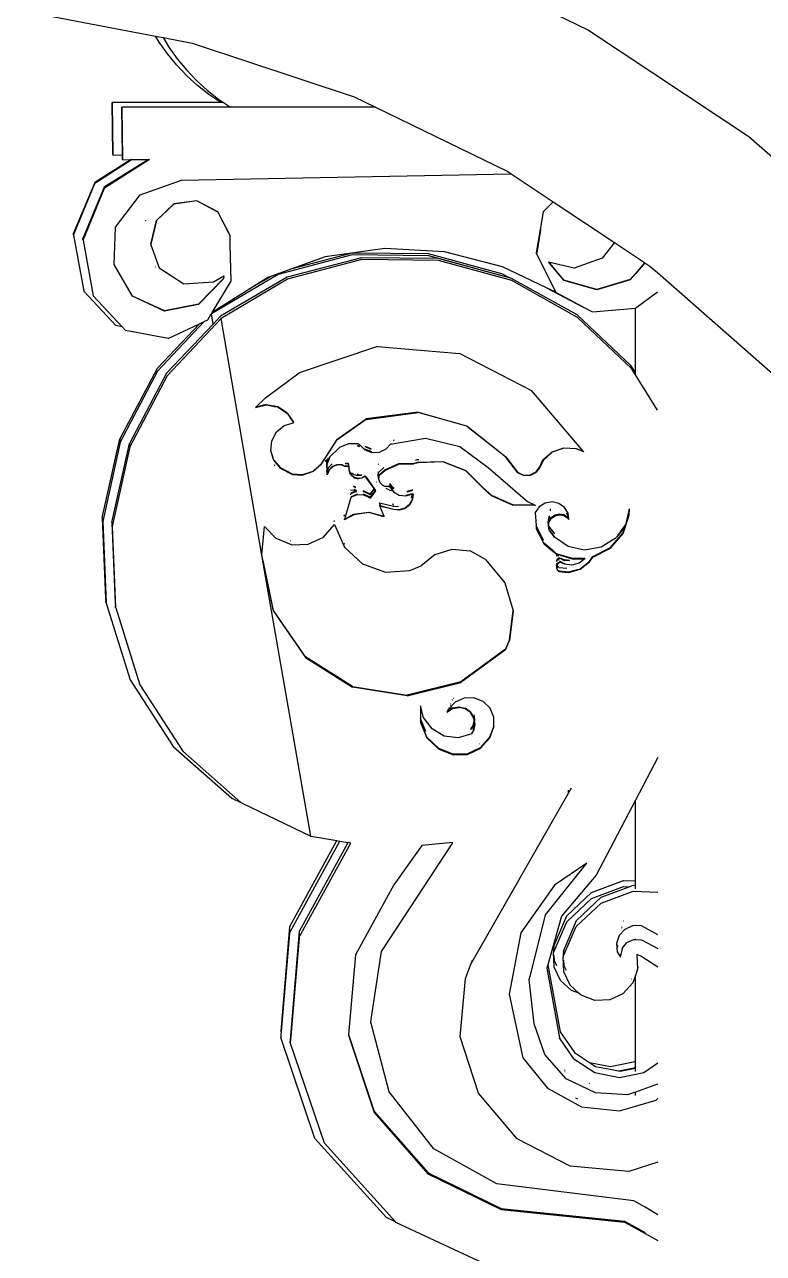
# Model space of a CAD drawing. Extents: x -24961 to 905641, y -154323 to 635957.
# Drawn here: x 394096 to 394550, y -144899 to -144143 of the extents above; entities that cross this region are included whole.
import ezdxf

# ---------------------------------------------------------------- set-up
doc = ezdxf.new("R2010")
doc.units = 0
doc.header["$LTSCALE"] = 1000
doc.header["$MEASUREMENT"] = 0

msp = doc.modelspace()

# ---------------------------------------------------------------- linework, layer by layer
for p, q in [((394336.21, -144094.81), (394442.51, -144146.62)), ((394095.65, -144134.9), (394176.16, -144150.22)), ((394442.51, -144146.62), (394541.02, -144212.05)), ((394178.51, -144154.08), (394176.16, -144150.22)), ((394176.16, -144150.22), (394180.8, -144151.1)), ((394183.68, -144161.32), (394178.51, -144154.08)), ((394180.8, -144151.1), (394184.4, -144156.99)), ((394180.8, -144151.1), (394198.76, -144154.52)), ((394198.76, -144154.52), (394298.37, -144187.61)), ((394189.34, -144168.18), (394183.68, -144161.32)), ((394184.4, -144156.99), (394189.56, -144164.23)), ((394195.48, -144174.62), (394189.34, -144168.18)), ((394189.56, -144164.23), (394195.23, -144171.09)), ((394195.23, -144171.09), (394201.37, -144177.53)), ((394202.06, -144180.6), (394195.48, -144174.62)), ((394201.37, -144177.53), (394207.94, -144183.52)), ((394209.05, -144186.11), (394202.06, -144180.6)), ((394207.94, -144183.52), (394214.93, -144189.02)), ((394216.4, -144191.1), (394149.6, -144191.1)), ((394149.95, -144223.03), (394149.6, -144191.1)), ((394149.6, -144191.1), (394150.02, -144223.03)), ((394216.4, -144191.1), (394209.05, -144186.11)), ((394214.93, -144189.02), (394218, -144191.1)), ((394218, -144191.1), (394216.4, -144191.1)), ((394218, -144191.1), (394222.29, -144194.02)), ((394298.37, -144187.61), (394311.51, -144194.02)), ((394222.29, -144194.02), (394155.49, -144194.02)), ((394155.49, -144194.02), (394155.91, -144225.94)), ((394155.81, -144223.31), (394155.49, -144194.02)), ((394311.51, -144194.02), (394222.29, -144194.02)), ((394311.51, -144194.02), (394392.73, -144233.6)), ((394541.02, -144212.05), (394630.01, -144289.94)), ((394161.1, -144226.23), (394138.77, -144240.29)), ((394161.83, -144226.22), (394138.87, -144240.84)), ((394171.85, -144226.09), (394144.66, -144243.2)), ((394172.52, -144226.08), (394144.76, -144243.75)), ((394150.03, -144223.39), (394149.95, -144223.03)), ((394150.02, -144223.03), (394149.95, -144223.03)), ((394150.02, -144223.03), (394150.03, -144223.39)), ((394150.03, -144223.39), (394155.81, -144223.31)), ((394155.84, -144225.94), (394155.81, -144223.31)), ((394155.91, -144226.3), (394155.84, -144225.94)), ((394155.91, -144225.94), (394155.84, -144225.94)), ((394155.91, -144225.94), (394155.91, -144226.3)), ((394155.91, -144226.3), (394161.1, -144226.23)), ((394161.1, -144226.23), (394161.83, -144226.22)), ((394161.83, -144226.22), (394171.85, -144226.09)), ((394171.85, -144226.09), (394172.52, -144226.08)), ((394192.24, -144238.88), (394394.87, -144235.03)), ((394392.73, -144233.6), (394394.87, -144235.03)), ((394394.87, -144235.03), (394420.76, -144252.22)), ((394138.77, -144240.29), (394125.56, -144271.87)), ((394125.72, -144272.75), (394138.87, -144240.84)), ((394144.66, -144243.2), (394131.45, -144274.78)), ((394131.61, -144275.67), (394144.76, -144243.75)), ((394166.69, -144247.84), (394192.24, -144238.88)), ((394151.55, -144267.8), (394166.69, -144247.84)), ((394201.62, -144251.58), (394187.4, -144253.47)), ((394201.64, -144251.67), (394187.41, -144253.56)), ((394214.41, -144258.44), (394201.62, -144251.58)), ((394214.43, -144258.54), (394201.64, -144251.67)), ((394414.7, -144258.06), (394420.76, -144252.22)), ((394420.76, -144252.22), (394458.31, -144277.16)), ((394187.4, -144253.47), (394176.68, -144263.6)), ((394187.41, -144253.56), (394176.7, -144263.7)), ((394221.22, -144271.48), (394214.41, -144258.44)), ((394214.43, -144258.54), (394214.41, -144258.44)), ((394214.43, -144258.54), (394221.86, -144272.76)), ((394412.83, -144269.38), (394414.7, -144258.06)), ((394414.7, -144258.06), (394414.68, -144257.96)), ((394150.69, -144290.74), (394151.55, -144267.8)), ((394170.1, -144263.71), (394170.06, -144263.88)), ((394170.12, -144263.81), (394170.08, -144263.98)), ((394173.32, -144278.23), (394176.68, -144263.6)), ((394176.7, -144263.7), (394173.35, -144278.28)), ((394125.64, -144272.31), (394125.56, -144271.87)), ((394125.66, -144272.41), (394125.64, -144272.31)), ((394125.72, -144272.75), (394125.66, -144272.41)), ((394125.72, -144272.75), (394131.99, -144307.08)), ((394131.53, -144275.22), (394131.45, -144274.78)), ((394131.55, -144275.33), (394131.53, -144275.22)), ((394131.61, -144275.67), (394131.55, -144275.33)), ((394131.61, -144275.67), (394137.88, -144309.99)), ((394221.87, -144272.71), (394221.22, -144271.48)), ((394221.87, -144272.71), (394221.86, -144272.76)), ((394221.88, -144272.8), (394221.86, -144272.76)), ((394221.99, -144272.92), (394221.87, -144272.71)), ((394221.88, -144272.8), (394221.9, -144275.24)), ((394221.99, -144273.01), (394221.88, -144272.8)), ((394221.9, -144275.24), (394221.92, -144275.37)), ((394221.92, -144275.37), (394221.93, -144277.09)), ((394221.99, -144273.01), (394221.99, -144272.92)), ((394222.01, -144273.04), (394221.99, -144273.01)), ((394222.06, -144276.17), (394222.01, -144273.04)), ((394410.52, -144283.51), (394412.8, -144269.25)), ((394412.83, -144269.38), (394410.55, -144283.58)), ((394412.8, -144269.25), (394412.83, -144269.38)), ((394173.32, -144278.23), (394173.27, -144278.44)), ((394173.27, -144278.44), (394173.3, -144278.52)), ((394173.3, -144278.52), (394173.29, -144278.56)), ((394173.29, -144278.56), (394178.37, -144292.87)), ((394173.35, -144278.28), (394173.3, -144278.52)), ((394173.35, -144278.28), (394173.32, -144278.23)), ((394221.93, -144277.09), (394221.95, -144277.26)), ((394222.09, -144278.33), (394222.06, -144276.17)), ((394222.11, -144278.49), (394222.09, -144278.33)), ((394222.63, -144301.03), (394222.11, -144278.49)), ((394317.08, -144280.8), (394280.49, -144285.94)), ((394353.88, -144283.04), (394317.08, -144280.8)), ((394389.47, -144292.24), (394353.88, -144283.04)), ((394458.31, -144277.16), (394450.74, -144286.91)), ((394458.31, -144277.16), (394476.89, -144289.5)), ((394162.03, -144310.14), (394150.69, -144290.74)), ((394150.69, -144290.83), (394150.69, -144290.74)), ((394297.15, -144284.81), (394251.51, -144296.81)), ((394302.85, -144286.65), (394257.2, -144298.54)), ((394303.04, -144287.72), (394257.4, -144299.72)), ((394296.96, -144283.74), (394259.91, -144293.39)), ((394280.49, -144285.94), (394259.91, -144293.39)), ((394344.01, -144284.23), (394296.96, -144283.74)), ((394344.2, -144285.33), (394297.15, -144284.81)), ((394349.9, -144287.14), (394302.85, -144286.65)), ((394350.09, -144288.24), (394303.04, -144287.72)), ((394389.21, -144296.39), (394344.01, -144284.23)), ((394389.42, -144297.64), (394344.2, -144285.33)), ((394389.87, -144297.9), (394349.9, -144287.14)), ((394395.31, -144300.55), (394350.09, -144288.24)), ((394410.44, -144283.98), (394410.5, -144283.59)), ((394410.44, -144283.98), (394410.48, -144284.05)), ((394410.47, -144284.12), (394410.48, -144284.05)), ((394410.47, -144284.12), (394422.38, -144307.74)), ((394410.54, -144283.66), (394410.48, -144284.05)), ((394410.5, -144283.59), (394410.52, -144283.51)), ((394410.5, -144283.59), (394410.54, -144283.66)), ((394410.55, -144283.58), (394410.52, -144283.51)), ((394410.55, -144283.58), (394410.54, -144283.66)), ((394417.94, -144289.31), (394417.82, -144289.28)), ((394418.55, -144290.17), (394417.82, -144289.28)), ((394418.52, -144290.01), (394417.94, -144289.31)), ((394418.63, -144289.47), (394417.94, -144289.31)), ((394427.19, -144300.4), (394418.52, -144290.01)), ((394418.55, -144290.17), (394427.21, -144300.57)), ((394419.19, -144290.14), (394418.63, -144289.47)), ((394433.62, -144293.05), (394418.63, -144289.47)), ((394450.74, -144286.91), (394433.62, -144293.05)), ((394477.06, -144289.62), (394471.25, -144296.4)), ((394476.89, -144289.63), (394471.25, -144296.2)), ((394476.89, -144289.5), (394477.06, -144289.62)), ((394477.06, -144289.62), (394480.16, -144291.67)), ((394162.06, -144310.3), (394150.69, -144290.83)), ((394176, -144292.2), (394176.13, -144292.28)), ((394178.37, -144292.87), (394193.59, -144302.57)), ((394251.51, -144296.81), (394210.58, -144321.09)), ((394211.76, -144301.38), (394218.21, -144297.72)), ((394218.21, -144297.72), (394217.89, -144299.31)), ((394218.25, -144297.81), (394217.92, -144299.47)), ((394218.21, -144297.72), (394218.27, -144297.69)), ((394218.27, -144297.69), (394218.25, -144297.81)), ((394247.43, -144297.91), (394235.74, -144304.78)), ((394247.43, -144297.91), (394245.64, -144298.55)), ((394259.91, -144293.39), (394247.43, -144297.91)), ((394393.82, -144298.96), (394389.21, -144296.39)), ((394389.87, -144297.9), (394389.42, -144297.64)), ((394416.58, -144305.02), (394389.47, -144292.24)), ((394393.82, -144298.96), (394389.87, -144297.9)), ((394471.25, -144296.2), (394468.03, -144299.96)), ((394471.25, -144296.4), (394468.06, -144300.13)), ((394471.25, -144296.4), (394471.25, -144296.2)), ((394480.16, -144291.67), (394484.76, -144295.7)), ((394484.76, -144295.7), (394559.14, -144360.81)), ((394193.59, -144302.57), (394211.76, -144301.38)), ((394217.89, -144299.31), (394202.63, -144315.07)), ((394217.92, -144299.47), (394202.66, -144315.24)), ((394211, -144320.31), (394222.63, -144301.03)), ((394235.74, -144304.78), (394211, -144320.31)), ((394257.2, -144298.54), (394216.22, -144322.61)), ((394257.4, -144299.72), (394216.47, -144324)), ((394245.64, -144298.55), (394235.74, -144304.78)), ((394395.1, -144299.3), (394393.82, -144298.96)), ((394435.47, -144321.78), (394395.1, -144299.3)), ((394435.71, -144323.29), (394395.31, -144300.55)), ((394416.58, -144305.02), (394416.6, -144305.05)), ((394416.6, -144305.05), (394439.07, -144317.01)), ((394422.38, -144307.74), (394416.6, -144305.05)), ((394447.58, -144306.17), (394427.19, -144300.4)), ((394447.61, -144306.35), (394427.21, -144300.57)), ((394468.03, -144299.96), (394447.58, -144306.17)), ((394468.06, -144300.13), (394447.61, -144306.35)), ((394131.99, -144307.08), (394151.79, -144328.34)), ((394137.88, -144309.99), (394155.65, -144329.08)), ((394181.62, -144319.24), (394162.03, -144310.14)), ((394181.65, -144319.42), (394162.06, -144310.3)), ((394422.38, -144307.74), (394422.49, -144307.96)), ((394422.49, -144307.96), (394439.43, -144316.98)), ((394484.77, -144307.7), (394471.57, -144317.66)), ((394181.46, -144318.26), (394181.42, -144318.24)), ((394181.5, -144318.25), (394181.46, -144318.26)), ((394202.63, -144315.07), (394181.62, -144319.24)), ((394202.66, -144315.24), (394181.65, -144319.42)), ((394210.48, -144321.18), (394210.57, -144321.04)), ((394210.57, -144321.04), (394210.81, -144320.64)), ((394210.57, -144321.04), (394210.58, -144321.09)), ((394210.81, -144320.64), (394211, -144320.31)), ((394439.07, -144317.01), (394439.43, -144316.98)), ((394439.43, -144316.98), (394444.95, -144319.92)), ((394444.95, -144319.92), (394471.25, -144317.69)), ((394471.25, -144317.69), (394471.57, -144317.66)), ((394471.25, -144357.19), (394471.25, -144317.69)), ((394155.65, -144329.08), (394151.79, -144328.34)), ((394203.23, -144327.17), (394177.12, -144354.63)), ((394206.13, -144325.81), (394177.38, -144356.34)), ((394211.66, -144327.41), (394183.01, -144357.55)), ((394216.47, -144324), (394183.27, -144359.25)), ((394183.95, -144336.25), (394203.23, -144327.17)), ((394203.23, -144327.17), (394206.13, -144325.81)), ((394206.13, -144325.81), (394208.35, -144324.76)), ((394208.35, -144324.76), (394210.48, -144321.18)), ((394210.58, -144321.09), (394210.48, -144321.18)), ((394211.66, -144327.41), (394210.58, -144321.09)), ((394216.22, -144322.61), (394211.66, -144327.41)), ((394216.34, -144323.31), (394216.47, -144324)), ((394241.59, -144469.55), (394216.47, -144324)), ((394468.52, -144352.86), (394435.47, -144321.78)), ((394435.71, -144323.29), (394468.8, -144354.7)), ((394155.65, -144329.08), (394157.67, -144331.25)), ((394183.95, -144336.25), (394157.67, -144331.25)), ((394312.66, -144341.12), (394264.47, -144357.29)), ((394312.66, -144341.12), (394363.03, -144345.39)), ((394407.55, -144368.4), (394363.03, -144345.39)), ((394177.12, -144354.63), (394154.21, -144398.01)), ((394177.38, -144356.34), (394154.49, -144400.06)), ((394183.01, -144357.55), (394160.1, -144400.92)), ((394243.73, -144372.66), (394264.47, -144357.29)), ((394471.25, -144357.19), (394468.52, -144352.86)), ((394471.25, -144358.63), (394468.8, -144354.7)), ((394471.25, -144358.63), (394471.25, -144357.19)), ((394484.81, -144380.32), (394471.25, -144358.63)), ((394183.27, -144359.25), (394160.38, -144402.97)), ((394243.73, -144372.66), (394237.91, -144378.4)), ((394439.12, -144405.61), (394407.55, -144368.4)), ((394237.56, -144378.75), (394244.34, -144377.14)), ((394237.91, -144378.4), (394237.56, -144378.75)), ((394244.3, -144376.89), (394237.91, -144378.4)), ((394244.3, -144376.89), (394248.72, -144377.67)), ((394244.34, -144377.14), (394249.24, -144378.01)), ((394248.72, -144377.67), (394249.24, -144378.01)), ((394248.72, -144377.67), (394249.21, -144377.75)), ((394249.21, -144377.75), (394249.73, -144378.09)), ((394249.21, -144377.75), (394251.15, -144378.09)), ((394249.24, -144378.01), (394249.73, -144378.09)), ((394249.73, -144378.09), (394251.19, -144378.35)), ((394257.01, -144381.91), (394251.15, -144378.09)), ((394251.19, -144378.35), (394257.05, -144382.17)), ((394255.25, -144389.74), (394261.04, -144388.02)), ((394257.01, -144381.91), (394259.97, -144386.25)), ((394257.05, -144382.17), (394259.86, -144386.29)), ((394259.86, -144386.29), (394259.97, -144386.25)), ((394259.86, -144386.29), (394260.02, -144386.52)), ((394259.97, -144386.25), (394260.13, -144386.49)), ((394260.13, -144386.49), (394260.02, -144386.52)), ((394260.02, -144386.52), (394260.88, -144387.79)), ((394260.13, -144386.49), (394261, -144387.75)), ((394261, -144387.75), (394260.88, -144387.79)), ((394260.88, -144387.79), (394261.04, -144388.02)), ((394261.04, -144388.02), (394261, -144387.75)), ((394287.63, -144398.4), (394305.69, -144385.71)), ((394305.73, -144385.98), (394287.66, -144398.69)), ((394337.62, -144381.59), (394305.69, -144385.71)), ((394305.73, -144385.98), (394337.65, -144381.86)), ((394337.62, -144381.59), (394367.47, -144389.92)), ((394367.51, -144390.2), (394337.65, -144381.86)), ((394247.69, -144399.15), (394250.55, -144393.65)), ((394250.55, -144393.65), (394255.25, -144389.74)), ((394367.47, -144389.92), (394391.58, -144409.02)), ((394391.62, -144409.32), (394367.51, -144390.2)), ((394143.38, -144446.48), (394154.21, -144398.01)), ((394154.49, -144400.06), (394143.68, -144448.9)), ((394149.28, -144449.39), (394160.1, -144400.92)), ((394160.38, -144402.97), (394149.56, -144451.81)), ((394154.21, -144398.01), (394154.49, -144400.06)), ((394160.1, -144400.92), (394160.38, -144402.97)), ((394247.13, -144405.22), (394247.69, -144399.15)), ((394287.63, -144398.4), (394277.99, -144413.39)), ((394278.02, -144413.69), (394287.66, -144398.69)), ((394283.61, -144408.73), (394289.2, -144403.29)), ((394294.74, -144401.02), (394289.2, -144403.29)), ((394300.69, -144401.13), (394294.74, -144401.02)), ((394301.61, -144402.48), (394300.44, -144402.02)), ((394300.44, -144402.3), (394301.62, -144402.76)), ((394300.69, -144401.13), (394301.66, -144401.38)), ((394301.66, -144401.38), (394304.93, -144404.66)), ((394306.07, -144403.33), (394305, -144402.92)), ((394306.72, -144403.31), (394305.02, -144402.64)), ((394306.07, -144403.33), (394306.72, -144403.31)), ((394308.9, -144404.43), (394306.07, -144403.33)), ((394308.85, -144404.13), (394306.72, -144403.31)), ((394313.85, -144406.17), (394318.04, -144404.16)), ((394318.04, -144404.16), (394320.73, -144401.33)), ((394320.73, -144401.33), (394342.22, -144397.65)), ((394321.03, -144400.98), (394320.81, -144401.02)), ((394322.67, -144399.09), (394322.47, -144399.13)), ((394322.97, -144398.75), (394322.77, -144398.78)), ((394342.22, -144397.65), (394363.32, -144402.71)), ((394363.32, -144402.71), (394380.65, -144415.56)), ((394420.05, -144405.92), (394427.24, -144403.42)), ((394427.28, -144403.72), (394420.09, -144406.22)), ((394427.24, -144403.42), (394434.8, -144403.85)), ((394434.84, -144404.15), (394427.28, -144403.72)), ((394434.8, -144403.85), (394439.12, -144405.61)), ((394439.49, -144406.05), (394434.84, -144404.15)), ((394247.12, -144405.35), (394247.13, -144405.22)), ((394248.93, -144411.28), (394247.12, -144405.35)), ((394248.88, -144410.99), (394247.13, -144405.22)), ((394248.88, -144410.99), (394252.79, -144415.69)), ((394248.93, -144411.28), (394252.83, -144415.99)), ((394281.54, -144411.28), (394280.2, -144411.82)), ((394280.72, -144411.3), (394281.68, -144410.91)), ((394281.54, -144411.28), (394281.27, -144411.98)), ((394281.72, -144411.21), (394281.32, -144412.28)), ((394281.53, -144413.91), (394283.39, -144408.93)), ((394281.68, -144410.91), (394281.54, -144411.28)), ((394281.72, -144411.21), (394281.54, -144411.28)), ((394281.57, -144414.21), (394283.61, -144408.73)), ((394281.94, -144410.22), (394281.68, -144410.91)), ((394281.68, -144410.91), (394281.86, -144410.83)), ((394281.86, -144410.83), (394281.72, -144411.21)), ((394282.17, -144410.01), (394281.86, -144410.83)), ((394304.93, -144404.66), (394309.23, -144406.35)), ((394309.18, -144406.05), (394304.94, -144404.39)), ((394309.23, -144406.35), (394313.85, -144406.17)), ((394335.96, -144411.14), (394337.33, -144410.75)), ((394337.33, -144410.75), (394338.06, -144410.73)), ((394391.58, -144409.02), (394398.85, -144418.49)), ((394398.88, -144418.81), (394391.62, -144409.32)), ((394412.39, -144415.27), (394414.4, -144410.97)), ((394414.44, -144411.28), (394412.42, -144415.58)), ((394414.4, -144410.97), (394420.05, -144405.92)), ((394420.09, -144406.22), (394414.44, -144411.28)), ((394439.49, -144406.05), (394439.12, -144405.61)), ((394249.22, -144413.96), (394249.53, -144414.12)), ((394249.29, -144414.27), (394249.59, -144414.43)), ((394252.79, -144415.69), (394260.28, -144419.52)), ((394252.83, -144415.99), (394260.32, -144419.83)), ((394266.81, -144419.99), (394273.03, -144417.83)), ((394273.07, -144418.13), (394266.85, -144420.29)), ((394273.03, -144417.83), (394277.99, -144413.39)), ((394278.02, -144413.69), (394273.07, -144418.13)), ((394281.27, -144411.98), (394281.52, -144417.77)), ((394281.32, -144412.28), (394281.54, -144417.71)), ((394281.52, -144417.77), (394281.54, -144417.71)), ((394281.56, -144418.07), (394281.52, -144417.77)), ((394281.53, -144413.91), (394281.67, -144417.4)), ((394281.54, -144417.71), (394281.67, -144417.4)), ((394281.54, -144417.71), (394281.56, -144418.07)), ((394281.56, -144418.07), (394281.69, -144417.76)), ((394281.7, -144417.34), (394281.57, -144414.21)), ((394281.67, -144417.4), (394281.7, -144417.34)), ((394281.67, -144417.4), (394281.69, -144417.76)), ((394281.69, -144417.76), (394281.71, -144417.7)), ((394281.69, -144417.76), (394281.77, -144419.74)), ((394281.7, -144417.34), (394282.64, -144415.12)), ((394281.71, -144417.7), (394281.7, -144417.34)), ((394281.71, -144417.7), (394282.72, -144415.3)), ((394281.79, -144419.68), (394281.71, -144417.7)), ((394281.79, -144419.68), (394282.94, -144416.95)), ((394282.98, -144417.25), (394281.81, -144420.04)), ((394282.72, -144415.3), (394284.71, -144413.34)), ((394282.94, -144416.95), (394285.06, -144414.83)), ((394285.1, -144415.13), (394282.98, -144417.25)), ((394285.06, -144414.83), (394287.82, -144413.72)), ((394287.85, -144414.02), (394285.1, -144415.13)), ((394287.82, -144413.72), (394290.76, -144413.77)), ((394290.8, -144414.07), (394287.85, -144414.02)), ((394290.76, -144413.77), (394292.6, -144414.77)), ((394292.64, -144415.07), (394290.8, -144414.07)), ((394294.7, -144414.84), (394292.6, -144414.77)), ((394294.73, -144415.14), (394292.64, -144415.07)), ((394292.84, -144413.15), (394294.48, -144413.2)), ((394292.89, -144412.85), (394294.44, -144412.9)), ((394294.44, -144412.9), (394294.89, -144413.54)), ((394294.48, -144413.2), (394294.92, -144413.84)), ((394294.7, -144414.84), (394295.06, -144415.38)), ((394295.09, -144415.66), (394294.73, -144415.14)), ((394294.89, -144413.54), (394294.92, -144413.84)), ((394294.92, -144413.84), (394295.06, -144415.38)), ((394295.06, -144415.38), (394295.09, -144415.66)), ((394295.06, -144415.38), (394295.14, -144415.48)), ((394295.18, -144415.79), (394295.09, -144415.66)), ((394295.18, -144415.79), (394295.14, -144415.48)), ((394295.2, -144416.12), (394295.18, -144415.79)), ((394295.2, -144416.12), (394295.3, -144416.31)), ((394295.22, -144416.4), (394295.2, -144416.12)), ((394295.22, -144416.4), (394295.24, -144416.43)), ((394295.24, -144416.43), (394295.31, -144416.57)), ((394295.28, -144417.21), (394295.24, -144416.43)), ((394295.28, -144417.21), (394295.34, -144417.2)), ((394295.28, -144417.21), (394295.3, -144417.52)), ((394295.3, -144417.52), (394295.35, -144417.52)), ((394295.3, -144417.52), (394295.36, -144417.71)), ((394295.36, -144417.71), (394295.36, -144417.91)), ((394295.36, -144417.91), (394295.38, -144417.94)), ((394295.4, -144418.22), (394295.38, -144417.94)), ((394295.38, -144417.94), (394296.01, -144419.14)), ((394295.9, -144419.16), (394295.4, -144418.22)), ((394295.42, -144419.22), (394295.9, -144419.16)), ((394295.9, -144419.16), (394296.01, -144419.14)), ((394296.06, -144419.45), (394295.9, -144419.16)), ((394296.01, -144419.14), (394296.17, -144419.44)), ((394296.71, -144419.05), (394297.06, -144419.01)), ((394296.77, -144418.78), (394297.06, -144419.01)), ((394297.06, -144419.01), (394297.32, -144419.22)), ((394297.32, -144419.22), (394297.18, -144419.3)), ((394297.32, -144419.22), (394298.14, -144419.88)), ((394313.37, -144413.6), (394313.05, -144413.74)), ((394313.06, -144420.43), (394313.21, -144418.31)), ((394313.08, -144413.4), (394313.37, -144413.27)), ((394313.11, -144420.58), (394313.25, -144418.62)), ((394313.21, -144418.31), (394313.25, -144418.27)), ((394313.25, -144418.62), (394316.63, -144415.68)), ((394317.06, -144417.17), (394313.46, -144420.3)), ((394313.5, -144420.61), (394317.1, -144417.47)), ((394325.68, -144413.31), (394317.06, -144417.17)), ((394317.1, -144417.47), (394325.72, -144413.61)), ((394335.08, -144413.09), (394325.68, -144413.31)), ((394325.72, -144413.61), (394335.11, -144413.4)), ((394335.08, -144413.09), (394337.54, -144412.4)), ((394337.59, -144412.71), (394335.11, -144413.4)), ((394337.54, -144412.4), (394352.78, -144411.88)), ((394352.82, -144412.18), (394337.59, -144412.71)), ((394352.78, -144411.88), (394366.89, -144417.4)), ((394366.93, -144417.71), (394352.82, -144412.18)), ((394366.89, -144417.4), (394366.93, -144417.71)), ((394366.89, -144417.4), (394377.6, -144428.02)), ((394377.63, -144428.35), (394366.93, -144417.71)), ((394380.65, -144415.56), (394404.97, -144436.49)), ((394398.85, -144418.49), (394402.39, -144420.25)), ((394402.43, -144420.56), (394398.88, -144418.81)), ((394409.97, -144418.43), (394406.38, -144420.22)), ((394406.42, -144420.54), (394410.01, -144418.75)), ((394409.97, -144418.43), (394412.39, -144415.27)), ((394412.42, -144415.58), (394410.01, -144418.75)), ((394260.28, -144419.52), (394260.32, -144419.83)), ((394260.28, -144419.52), (394266.81, -144419.99)), ((394260.32, -144419.83), (394266.85, -144420.29)), ((394281.77, -144419.74), (394281.79, -144419.68)), ((394281.77, -144419.74), (394281.81, -144420.04)), ((394281.81, -144420.04), (394281.79, -144419.68)), ((394296.06, -144419.45), (394295.45, -144419.53)), ((394296.17, -144419.44), (394296.06, -144419.45)), ((394296.54, -144420.36), (394296.06, -144419.45)), ((394296.17, -144419.44), (394296.49, -144420.05)), ((394296.49, -144420.05), (394298.36, -144421.56)), ((394298.4, -144421.87), (394296.54, -144420.36)), ((394297.18, -144419.3), (394296.64, -144419.37)), ((394298.14, -144419.88), (394300.44, -144420.53)), ((394298.36, -144421.56), (394300.66, -144422.22)), ((394298.4, -144421.87), (394300.7, -144422.53)), ((394300.44, -144419.47), (394300.93, -144420.15)), ((394300.77, -144420.17), (394300.44, -144419.72)), ((394300.44, -144420.22), (394300.77, -144420.17)), ((394300.44, -144420.53), (394302.82, -144420.22)), ((394300.66, -144422.22), (394303.03, -144421.91)), ((394303.07, -144422.22), (394300.7, -144422.53)), ((394300.77, -144420.17), (394300.93, -144420.15)), ((394300.93, -144420.15), (394302.78, -144419.91)), ((394302.82, -144420.22), (394302.91, -144420.17)), ((394303.03, -144421.91), (394305.12, -144420.69)), ((394305.15, -144420.99), (394303.07, -144422.22)), ((394305.12, -144420.69), (394310.65, -144428.42)), ((394310.56, -144428.55), (394305.15, -144420.99)), ((394312.03, -144424.37), (394312.19, -144424.38)), ((394313.1, -144420.74), (394313.06, -144420.43)), ((394313.11, -144420.58), (394313.06, -144420.43)), ((394313.1, -144420.74), (394313.11, -144420.58)), ((394313.38, -144421.55), (394313.1, -144420.74)), ((394313.39, -144421.38), (394313.11, -144420.58)), ((394313.32, -144422.43), (394313.38, -144421.55)), ((394313.37, -144422.58), (394313.32, -144422.43)), ((394313.32, -144422.43), (394313.36, -144422.74)), ((394313.37, -144422.58), (394313.36, -144422.74)), ((394313.36, -144422.74), (394314.04, -144424.76)), ((394313.43, -144421.69), (394313.37, -144422.58)), ((394313.38, -144421.55), (394313.39, -144421.38)), ((394313.43, -144421.69), (394313.38, -144421.55)), ((394313.39, -144421.38), (394313.46, -144420.3)), ((394313.44, -144421.53), (394313.39, -144421.38)), ((394313.44, -144421.53), (394313.43, -144421.69)), ((394313.5, -144420.61), (394313.44, -144421.53)), ((394314.04, -144424.76), (394315.44, -144426.35)), ((394315.44, -144426.35), (394317.34, -144427.26)), ((394322.29, -144428.41), (394320.23, -144425.63)), ((394322.25, -144428.09), (394320.3, -144425.47)), ((394402.39, -144420.25), (394406.38, -144420.22)), ((394406.42, -144420.54), (394402.43, -144420.56)), ((394292.49, -144447.32), (394296.47, -144433.88)), ((394296.06, -144431.87), (394295.98, -144432.16)), ((394296.12, -144432.14), (394296.05, -144432.39)), ((394296.15, -144429.41), (394298.26, -144429.44)), ((394299.57, -144430.04), (394296.3, -144431.44)), ((394299.82, -144430.27), (394296.32, -144431.76)), ((394296.42, -144433.61), (394296.41, -144433.65)), ((394300.11, -144431.98), (394296.45, -144433.55)), ((394296.47, -144433.88), (394300.16, -144432.3)), ((394299.39, -144427.71), (394298.01, -144427.08)), ((394299.44, -144428.03), (394298.04, -144427.39)), ((394299.74, -144429.82), (394298.23, -144429.12)), ((394298.26, -144429.44), (394299.57, -144430.04)), ((394299.77, -144429.96), (394299.57, -144430.04)), ((394299.57, -144430.04), (394299.8, -144430.15)), ((394300.16, -144432.3), (394304.15, -144432.35)), ((394307.47, -144431.62), (394303.9, -144429.99)), ((394307.51, -144431.95), (394303.93, -144430.31)), ((394307.72, -144433.7), (394304.11, -144432.03)), ((394304.15, -144432.35), (394307.77, -144434.02)), ((394307.99, -144432.04), (394307.47, -144431.62)), ((394308.03, -144432.36), (394307.51, -144431.95)), ((394308.25, -144434.12), (394307.72, -144433.7)), ((394307.77, -144434.02), (394308.29, -144434.44)), ((394310.56, -144428.55), (394307.99, -144432.04)), ((394310.69, -144428.74), (394308.03, -144432.36)), ((394308.25, -144434.12), (394311.43, -144429.77)), ((394308.29, -144434.44), (394311.57, -144429.96)), ((394310.65, -144428.42), (394310.56, -144428.55)), ((394310.69, -144428.74), (394310.56, -144428.55)), ((394310.65, -144428.42), (394310.79, -144428.61)), ((394310.79, -144428.61), (394310.69, -144428.74)), ((394311.43, -144429.77), (394310.69, -144428.74)), ((394310.79, -144428.61), (394311.53, -144429.64)), ((394311.53, -144429.64), (394311.43, -144429.77)), ((394311.57, -144429.96), (394311.43, -144429.77)), ((394311.57, -144429.96), (394311.53, -144429.64)), ((394319.44, -144427.35), (394317.34, -144427.26)), ((394317.78, -144428.22), (394320.15, -144429.63)), ((394319.44, -144427.35), (394320.13, -144427.2)), ((394320.1, -144426.88), (394319.61, -144426.99)), ((394322.31, -144429.89), (394320.1, -144426.88)), ((394320.13, -144427.2), (394322.13, -144429.9)), ((394320.15, -144429.63), (394322.13, -144429.9)), ((394322.13, -144429.9), (394322.31, -144429.92)), ((394322.13, -144429.9), (394322.55, -144430.47)), ((394322.93, -144428.49), (394322.25, -144428.09)), ((394322.87, -144428.75), (394322.29, -144428.41)), ((394322.31, -144429.92), (394322.31, -144429.89)), ((394322.51, -144430.15), (394322.31, -144429.92)), ((394322.6, -144430.21), (394322.51, -144430.15)), ((394322.55, -144430.47), (394326.03, -144432.54)), ((394326.03, -144432.54), (394330.05, -144433.09)), ((394330.05, -144433.09), (394333.86, -144432.06)), ((394333.94, -144431.71), (394330.14, -144432.73)), ((394333.72, -144429.95), (394330.64, -144430.78)), ((394333.68, -144429.63), (394330.73, -144430.42)), ((394333.33, -144434.32), (394333.94, -144433.2)), ((394333.49, -144433.62), (394333.9, -144432.87)), ((394334.14, -144429.39), (394333.68, -144429.63)), ((394334.12, -144429.75), (394333.72, -144429.95)), ((394333.86, -144432.06), (394333.99, -144432.02)), ((394333.9, -144432.87), (394333.99, -144432.02)), ((394334, -144431.68), (394333.94, -144431.71)), ((394333.94, -144433.2), (394334.07, -144431.98)), ((394333.99, -144432.02), (394334.07, -144431.98)), ((394334.07, -144431.98), (394334.5, -144431.75)), ((394334.15, -144434.97), (394334.5, -144431.75)), ((394334.58, -144431.71), (394334.19, -144435.3)), ((394334.5, -144431.75), (394334.58, -144431.71)), ((394377.6, -144428.02), (394382.83, -144432.71)), ((394382.86, -144433.04), (394377.63, -144428.35)), ((394382.83, -144432.71), (394395.63, -144438.42)), ((394395.67, -144438.75), (394382.86, -144433.04)), ((394313.8, -144437.27), (394313.9, -144437.29)), ((394313.91, -144437.54), (394313.8, -144437.27)), ((394313.9, -144437.29), (394321.71, -144439.17)), ((394314.01, -144437.57), (394313.9, -144437.29)), ((394313.91, -144437.54), (394314.01, -144437.57)), ((394314.05, -144437.9), (394313.91, -144437.54)), ((394314.15, -144437.92), (394314.01, -144437.57)), ((394314.15, -144439.41), (394314.02, -144439.06)), ((394314.02, -144439.06), (394314.06, -144439.38)), ((394314.02, -144439.06), (394314.56, -144439.19)), ((394314.15, -144437.92), (394314.05, -144437.9)), ((394314.56, -144439.19), (394314.05, -144437.9)), ((394314.06, -144439.38), (394316.47, -144445.54)), ((394314.15, -144439.41), (394314.06, -144439.38)), ((394314.66, -144439.21), (394314.15, -144437.92)), ((394314.7, -144439.54), (394314.15, -144439.41)), ((394314.56, -144439.19), (394314.66, -144439.21)), ((394314.7, -144439.54), (394314.56, -144439.19)), ((394314.8, -144439.56), (394314.66, -144439.21)), ((394314.66, -144439.21), (394322.66, -144441.15)), ((394314.8, -144439.56), (394314.7, -144439.54)), ((394322.7, -144441.48), (394314.8, -144439.56)), ((394321.81, -144438.13), (394322.43, -144437.95)), ((394321.93, -144439.22), (394322.44, -144439.34)), ((394322.43, -144438.29), (394321.97, -144438.43)), ((394322.25, -144438.98), (394322.4, -144439.01)), ((394322.4, -144439.01), (394322.44, -144439.02)), ((394322.44, -144439.34), (394325.61, -144439.66)), ((394322.66, -144441.15), (394326.21, -144441.5)), ((394326.25, -144441.83), (394322.7, -144441.48)), ((394326.21, -144441.5), (394329.65, -144440.45)), ((394329.69, -144440.78), (394326.25, -144441.83)), ((394329.65, -144440.45), (394332.43, -144438.16)), ((394332.47, -144438.48), (394329.69, -144440.78)), ((394334.15, -144434.97), (394332.43, -144438.16)), ((394334.19, -144435.3), (394332.47, -144438.48)), ((394395.63, -144438.42), (394409.11, -144438.57)), ((394409.79, -144438.92), (394395.67, -144438.75)), ((394404.97, -144436.49), (394409.11, -144438.57)), ((394409.11, -144438.57), (394409.79, -144438.92)), ((394412.14, -144439.78), (394409.69, -144443.3)), ((394415.78, -144437.47), (394412.14, -144439.78)), ((394420.03, -144436.73), (394415.78, -144437.47)), ((394418.68, -144441.75), (394418.74, -144441.74)), ((394419.24, -144441.49), (394418.73, -144441.4)), ((394418.74, -144441.74), (394419.2, -144441.82)), ((394424.21, -144437.66), (394420.03, -144436.73)), ((394427.65, -144440.13), (394424.21, -144437.66)), ((394429.82, -144443.72), (394427.65, -144440.13)), ((394467.47, -144441.21), (394465.13, -144450.77)), ((394467.34, -144444.52), (394467.47, -144441.21)), ((394467.38, -144444.87), (394467.54, -144440.95)), ((394467.54, -144440.95), (394467.47, -144441.21)), ((394143.38, -144446.48), (394143.4, -144446.57)), ((394143.4, -144446.57), (394145.5, -144496.2)), ((394143.68, -144448.9), (394145.78, -144498.85)), ((394149.27, -144449.42), (394149.28, -144449.39)), ((394149.28, -144449.48), (394149.27, -144449.42)), ((394149.28, -144449.48), (394151.39, -144499.11)), ((394285.95, -144448.27), (394286.01, -144448.19)), ((394286, -144448.6), (394286.06, -144448.53)), ((394286.01, -144448.19), (394286.24, -144448.7)), ((394286.25, -144448.96), (394286.06, -144448.53)), ((394292.22, -144444.74), (394292.07, -144445.25)), ((394292.07, -144445.25), (394292.23, -144445.16)), ((394292.07, -144445.25), (394292.11, -144445.59)), ((394292.23, -144445.16), (394292.11, -144445.59)), ((394292.11, -144445.59), (394292.26, -144445.51)), ((394292.24, -144445.14), (394292.23, -144445.16)), ((394292.34, -144447.34), (394292.32, -144447.41)), ((394292.32, -144447.41), (394292.35, -144447.39)), ((394292.36, -144447.74), (394292.32, -144447.41)), ((394298.02, -144444.68), (394292.36, -144447.74)), ((394292.36, -144447.74), (394292.49, -144447.32)), ((394292.49, -144447.32), (394297.98, -144444.35)), ((394297.98, -144444.35), (394307.42, -144442.98)), ((394307.46, -144443.31), (394298.02, -144444.68)), ((394307.42, -144442.98), (394316.47, -144445.54)), ((394316.61, -144445.9), (394307.46, -144443.31)), ((394314.91, -144443.34), (394314.96, -144443.35)), ((394316.47, -144445.54), (394316.61, -144445.9)), ((394409.69, -144443.3), (394410.17, -144451.35)), ((394417.53, -144449.32), (394417.51, -144449.43)), ((394417.51, -144449.43), (394417.83, -144450.76)), ((394417.53, -144449.32), (394417.98, -144446.8)), ((394417.84, -144450.65), (394417.53, -144449.32)), ((394417.84, -144450.65), (394418.19, -144448.7)), ((394417.9, -144450.9), (394418.23, -144449.05)), ((394417.97, -144446.41), (394418.68, -144445.32)), ((394418.61, -144445.84), (394417.98, -144446.8)), ((394418.19, -144448.7), (394419.67, -144446.43)), ((394418.23, -144449.05), (394419.7, -144446.77)), ((394421.92, -144444.88), (394419.67, -144446.43)), ((394419.7, -144446.77), (394421.96, -144445.23)), ((394424.58, -144444.31), (394421.92, -144444.88)), ((394421.96, -144445.23), (394424.62, -144444.65)), ((394427.25, -144444.79), (394424.58, -144444.31)), ((394424.62, -144444.65), (394427.29, -144445.13)), ((394429.5, -144446.24), (394427.25, -144444.79)), ((394427.29, -144445.13), (394429.54, -144446.59)), ((394428.76, -144443.69), (394429.25, -144444.01)), ((394428.87, -144444.08), (394429.29, -144444.36)), ((394429.25, -144444.01), (394430, -144444.89)), ((394430.05, -144445.26), (394429.29, -144444.36)), ((394430.34, -144447.25), (394429.5, -144446.24)), ((394429.54, -144446.59), (394430.4, -144447.62)), ((394430, -144444.89), (394429.82, -144443.72)), ((394430.05, -144445.26), (394430, -144444.89)), ((394430.34, -144447.25), (394430.05, -144445.26)), ((394430.4, -144447.62), (394430.34, -144447.25)), ((394463.71, -144455.75), (394467.34, -144444.52)), ((394463.75, -144456.11), (394467.38, -144444.87)), ((394149.56, -144451.81), (394151.66, -144501.76)), ((394241.64, -144469.01), (394243.12, -144451.89)), ((394243.12, -144451.89), (394250.38, -144459.28)), ((394279.36, -144458.41), (394286.31, -144450.7)), ((394286.3, -144450.43), (394286.27, -144450.36)), ((394286.31, -144450.7), (394292.44, -144464.65)), ((394414.6, -144460.01), (394410.17, -144451.35)), ((394410.17, -144451.35), (394410.27, -144453.05)), ((394410.27, -144453.05), (394414.81, -144461.97)), ((394410.27, -144453.05), (394410.29, -144453.36)), ((394410.29, -144453.36), (394414.85, -144462.33)), ((394417.72, -144451.34), (394417.83, -144450.76)), ((394417.72, -144451.34), (394417.76, -144451.69)), ((394417.78, -144451.59), (394417.72, -144451.34)), ((394417.76, -144451.69), (394417.78, -144451.59)), ((394418.37, -144454.29), (394417.76, -144451.69)), ((394417.78, -144451.59), (394417.88, -144451)), ((394418.33, -144453.94), (394417.78, -144451.59)), ((394417.83, -144450.76), (394417.84, -144450.65)), ((394417.83, -144450.76), (394417.88, -144451)), ((394417.9, -144450.9), (394417.84, -144450.65)), ((394417.88, -144451), (394417.9, -144450.9)), ((394417.88, -144451), (394418.12, -144452.02)), ((394418.08, -144451.66), (394417.9, -144450.9)), ((394421.24, -144455.75), (394418.08, -144451.66)), ((394418.12, -144452.02), (394421.28, -144456.11)), ((394421.49, -144458.05), (394418.33, -144453.94)), ((394421.53, -144458.41), (394418.37, -144454.29)), ((394421.61, -144456), (394421.24, -144455.75)), ((394421.28, -144456.11), (394421.6, -144456.33)), ((394455.89, -144464.84), (394463.71, -144455.75)), ((394455.93, -144465.21), (394463.75, -144456.11)), ((394463.96, -144452.37), (394459.75, -144458.14)), ((394463.5, -144453.79), (394459.75, -144458.14)), ((394463.96, -144452.37), (394463.5, -144453.79)), ((394465.13, -144450.77), (394463.96, -144452.37)), ((394259.86, -144463.11), (394250.38, -144459.28)), ((394259.27, -144460.41), (394259.3, -144460.43)), ((394259.37, -144460.78), (394259.35, -144460.77)), ((394259.86, -144463.11), (394270.06, -144462.79)), ((394270.06, -144462.79), (394279.36, -144458.41)), ((394292.43, -144462.31), (394292.21, -144462.1)), ((394292.24, -144462.45), (394292.43, -144462.62)), ((394292.41, -144464.31), (394292.44, -144464.34)), ((394414.87, -144460.24), (394414.6, -144460.01)), ((394420.39, -144466.59), (394414.81, -144461.97)), ((394414.85, -144462.33), (394419.76, -144466.4)), ((394421.54, -144458.09), (394421.49, -144458.05)), ((394429.94, -144464.23), (394421.53, -144458.41)), ((394440.04, -144466.37), (394429.94, -144464.23)), ((394438.5, -144463.38), (394438.45, -144463.37)), ((394438.66, -144463.77), (394438.71, -144463.78)), ((394450.28, -144464.54), (394440.04, -144466.37)), ((394458.82, -144459.21), (394450.28, -144464.54)), ((394458.82, -144459.21), (394458.71, -144459.34)), ((394459.08, -144459.05), (394458.82, -144459.21)), ((394459.75, -144458.14), (394459.08, -144459.05)), ((394241.59, -144469.55), (394241.64, -144469.01)), ((394271.73, -144642.31), (394241.59, -144469.55)), ((394242.42, -144473.5), (394241.59, -144469.55)), ((394242.25, -144472.52), (394241.64, -144469.01)), ((394303.46, -144474.94), (394292.44, -144464.65)), ((394348.09, -144469.02), (394339.6, -144476.13)), ((394348.09, -144469.02), (394358.64, -144465.78)), ((394358.64, -144465.78), (394369.55, -144466.89)), ((394379.13, -144472.14), (394369.55, -144466.89)), ((394379.13, -144472.14), (394391.01, -144486.6)), ((394419.76, -144466.4), (394420.39, -144466.59)), ((394419.76, -144466.4), (394420.43, -144466.96)), ((394420.39, -144466.59), (394421.06, -144467.15)), ((394420.43, -144466.96), (394421.06, -144467.15)), ((394420.43, -144466.96), (394422.62, -144468.77)), ((394421.06, -144467.15), (394422.59, -144468.41)), ((394422.59, -144468.41), (394432.34, -144471.3)), ((394422.62, -144468.77), (394432.38, -144471.67)), ((394424.05, -144469.74), (394422.62, -144469.57)), ((394424.23, -144470.13), (394422.63, -144469.94)), ((394423.38, -144471.81), (394423.01, -144472.36)), ((394423.27, -144472.39), (394423.42, -144472.18)), ((394424.66, -144471.06), (394423.38, -144471.81)), ((394424.7, -144471.43), (394423.42, -144472.18)), ((394427.39, -144472.35), (394424.66, -144471.06)), ((394424.7, -144471.43), (394427.05, -144472.54)), ((394432.34, -144471.3), (394436.79, -144471.3)), ((394432.38, -144471.67), (394436.32, -144471.67)), ((394436.79, -144471.3), (394436.32, -144471.67)), ((394436.32, -144471.67), (394436.83, -144471.67)), ((394440.21, -144471.67), (394436.59, -144474.45)), ((394436.79, -144471.3), (394437.32, -144471.3)), ((394436.83, -144471.67), (394437.32, -144471.3)), ((394436.83, -144471.67), (394439.69, -144471.67)), ((394437.32, -144471.3), (394440.18, -144471.3)), ((394440.18, -144471.3), (394439.69, -144471.67)), ((394439.69, -144471.67), (394440.21, -144471.67)), ((394440.21, -144471.67), (394440.18, -144471.3)), ((394443.02, -144473.31), (394445.1, -144470.33)), ((394443.05, -144473.68), (394445.13, -144470.7)), ((394445.1, -144470.33), (394455.89, -144464.84)), ((394445.13, -144470.7), (394455.93, -144465.21)), ((394242.52, -144473.81), (394242.25, -144472.52)), ((394242.42, -144473.5), (394242.25, -144472.52)), ((394242.71, -144474.89), (394242.42, -144473.5)), ((394242.71, -144474.89), (394242.52, -144473.81)), ((394248.73, -144503.57), (394242.52, -144473.81)), ((394248.77, -144503.95), (394242.71, -144474.89)), ((394303.46, -144474.94), (394317.58, -144479.93)), ((394317.58, -144479.93), (394332.55, -144478.88)), ((394332.55, -144478.88), (394339.6, -144476.13)), ((394423.01, -144472.36), (394422.64, -144472.32)), ((394423.01, -144472.36), (394422.64, -144472.91)), ((394422.64, -144473.34), (394423.27, -144472.39)), ((394423.23, -144474.78), (394422.65, -144474.72)), ((394422.65, -144475.19), (394422.79, -144475.54)), ((394422.76, -144475.75), (394422.65, -144475.46)), ((394422.76, -144475.75), (394422.66, -144476.62)), ((394422.66, -144476.97), (394422.69, -144477.05)), ((394422.69, -144477.05), (394422.66, -144477.26)), ((394422.66, -144477.26), (394423.17, -144478.62)), ((394422.83, -144475.92), (394422.69, -144477.05)), ((394422.69, -144477.05), (394423.14, -144478.26)), ((394422.79, -144475.54), (394422.76, -144475.75)), ((394422.83, -144475.92), (394422.76, -144475.75)), ((394422.8, -144475.43), (394422.79, -144475.54)), ((394422.79, -144475.54), (394422.87, -144475.76)), ((394423.23, -144474.78), (394422.8, -144475.43)), ((394422.84, -144475.81), (394422.83, -144475.92)), ((394422.93, -144476.2), (394422.83, -144475.92)), ((394422.87, -144475.76), (394422.84, -144475.81)), ((394422.85, -144476.78), (394423.09, -144476.8)), ((394423.66, -144474.58), (394422.87, -144475.76)), ((394422.87, -144475.76), (394422.89, -144475.83)), ((394422.89, -144475.83), (394423.92, -144476.76)), ((394422.92, -144477.16), (394423.16, -144477.18)), ((394422.93, -144476.2), (394423.96, -144477.14)), ((394423.27, -144472.39), (394423.01, -144472.36)), ((394423.14, -144478.26), (394424.21, -144479.24)), ((394423.17, -144478.62), (394424.24, -144479.61)), ((394423.62, -144474.2), (394423.23, -144474.78)), ((394423.28, -144474.78), (394423.23, -144474.78)), ((394424.57, -144472.54), (394423.27, -144472.39)), ((394423.62, -144474.2), (394424.9, -144473.46)), ((394423.66, -144474.58), (394424.94, -144473.83)), ((394424.21, -144479.24), (394430.28, -144479.85)), ((394424.24, -144479.61), (394430.32, -144480.22)), ((394429.16, -144477.7), (394424.45, -144477.23)), ((394427.63, -144474.76), (394424.9, -144473.46)), ((394427.66, -144475.13), (394424.94, -144473.83)), ((394427.64, -144472.38), (394427.05, -144472.54)), ((394427.05, -144472.54), (394427.42, -144472.72)), ((394427.64, -144472.38), (394427.39, -144472.35)), ((394430.46, -144473.08), (394427.42, -144472.72)), ((394427.63, -144474.76), (394428.1, -144474.81)), ((394430.89, -144472.76), (394427.64, -144472.38)), ((394432.19, -144475.66), (394427.66, -144475.13)), ((394430.28, -144479.85), (394437.31, -144477.83)), ((394430.32, -144480.22), (394437.34, -144478.2)), ((394436.59, -144474.45), (394432.19, -144475.66)), ((394437.31, -144477.83), (394443.02, -144473.31)), ((394437.34, -144478.2), (394443.05, -144473.68)), ((394391.01, -144486.6), (394396.02, -144503.75)), ((394145.5, -144496.2), (394145.65, -144497.57)), ((394145.67, -144497.81), (394145.65, -144497.57)), ((394145.78, -144498.85), (394145.67, -144497.81)), ((394145.78, -144498.95), (394145.78, -144498.85)), ((394145.78, -144498.95), (394160.64, -144546.26)), ((394151.39, -144499.11), (394151.53, -144500.49)), ((394151.55, -144500.72), (394151.53, -144500.49)), ((394151.66, -144501.76), (394151.55, -144500.72)), ((394151.67, -144501.86), (394151.66, -144501.76)), ((394151.67, -144501.86), (394166.53, -144549.17)), ((394268.37, -144532.1), (394248.73, -144503.57)), ((394248.77, -144503.95), (394268.4, -144532.5)), ((394393.79, -144521.58), (394396.02, -144503.75)), ((394396.08, -144503.95), (394393.83, -144521.99)), ((394396.02, -144503.75), (394396.08, -144503.95)), ((394393.79, -144521.58), (394391.44, -144527.23)), ((394391.47, -144527.65), (394393.83, -144521.99)), ((394297.27, -144550.31), (394268.37, -144532.1)), ((394268.4, -144532.5), (394297.3, -144550.73)), ((394391.44, -144527.23), (394363.88, -144547.34)), ((394391.47, -144527.65), (394363.9, -144547.77)), ((394160.64, -144546.26), (394187.08, -144587.24)), ((394363.88, -144547.34), (394330.84, -144555.56)), ((394330.87, -144555.99), (394363.9, -144547.77)), ((394166.53, -144549.17), (394192.96, -144590.15)), ((394297.27, -144550.31), (394330.84, -144555.56)), ((394330.87, -144555.99), (394297.3, -144550.73)), ((394339.14, -144562.27), (394339.1, -144570.07)), ((394341.02, -144569.35), (394339.14, -144562.27)), ((394360.5, -144559.86), (394356.35, -144564.24)), ((394357.32, -144561.89), (394357.47, -144561.79)), ((394357.77, -144561.16), (394357.62, -144561.25)), ((394358.04, -144560.57), (394357.94, -144560.55)), ((394358.13, -144560.16), (394358.21, -144560.18)), ((394358.73, -144563.45), (394362.65, -144562.76)), ((394358.82, -144558.66), (394358.99, -144558.49)), ((394359.4, -144557.59), (394359.25, -144557.75)), ((394365.99, -144557.41), (394360.5, -144559.86)), ((394362.65, -144562.76), (394366.52, -144563.64)), ((394372, -144557.28), (394365.99, -144557.41)), ((394377.56, -144559.47), (394372, -144557.28)), ((394381.85, -144563.64), (394377.56, -144559.47)), ((394339.1, -144570.07), (394339.08, -144572.12)), ((394342.45, -144577.99), (394339.1, -144570.07)), ((394346.19, -144576.4), (394341.02, -144569.35)), ((394355.39, -144566.03), (394358.76, -144563.88)), ((394355.76, -144565.34), (394355.39, -144566.03)), ((394355.76, -144565.34), (394355.69, -144565.39)), ((394358.73, -144563.45), (394355.76, -144565.34)), ((394356.35, -144564.24), (394355.76, -144565.34)), ((394356.52, -144563.61), (394356.76, -144563.35)), ((394358.76, -144563.88), (394362.67, -144563.2)), ((394366.55, -144564.07), (394362.67, -144563.2)), ((394369.75, -144565.93), (394366.52, -144563.64)), ((394369.78, -144566.37), (394366.55, -144564.07)), ((394369.75, -144565.93), (394371.86, -144569.3)), ((394371.89, -144569.74), (394369.78, -144566.37)), ((394372.19, -144571.22), (394371.86, -144569.3)), ((394371.88, -144567.73), (394372.35, -144570.51)), ((394371.89, -144569.74), (394372.16, -144571.34)), ((394384.21, -144569.14), (394381.85, -144563.64)), ((394384.25, -144574.7), (394384.21, -144569.14)), ((394343, -144581.42), (394339.08, -144572.12)), ((394339.08, -144572.12), (394339.08, -144572.48)), ((394339.08, -144572.48), (394343.02, -144581.87)), ((394353.7, -144580.79), (394346.19, -144576.4)), ((394370.52, -144575.99), (394369.84, -144576.19)), ((394369.95, -144576.61), (394370.54, -144576.44)), ((394370.52, -144575.99), (394371.5, -144574.25)), ((394371.53, -144574.7), (394370.54, -144576.44)), ((394371.65, -144577.12), (394370.66, -144578.86)), ((394370.68, -144579.31), (394371.67, -144577.56)), ((394371.5, -144574.25), (394372.16, -144571.34)), ((394372.21, -144571.65), (394371.53, -144574.7)), ((394371.65, -144577.12), (394372.5, -144573.36)), ((394372.55, -144573.66), (394371.67, -144577.56)), ((394372.16, -144571.34), (394372.19, -144571.22)), ((394372.16, -144571.34), (394372.21, -144571.65)), ((394372.19, -144571.22), (394372.35, -144570.51)), ((394372.24, -144571.52), (394372.19, -144571.22)), ((394372.24, -144571.52), (394372.21, -144571.65)), ((394372.21, -144571.65), (394372.5, -144573.36)), ((394372.4, -144570.82), (394372.24, -144571.52)), ((394372.53, -144573.22), (394372.24, -144571.52)), ((394372.35, -144570.51), (394372.4, -144570.82)), ((394372.5, -144573.36), (394372.53, -144573.22)), ((394372.5, -144573.36), (394372.55, -144573.66)), ((394372.53, -144573.22), (394372.55, -144573.66)), ((394384.25, -144574.7), (394381.64, -144581.47)), ((394381.66, -144581.92), (394384.27, -144575.15)), ((394384.27, -144575.15), (394384.25, -144574.7)), ((394350.31, -144588.44), (394343, -144581.42)), ((394343.02, -144581.87), (394350.33, -144588.89)), ((394362.34, -144581.8), (394353.7, -144580.79)), ((394370.68, -144579.31), (394362.34, -144581.8)), ((394370.57, -144578.89), (394370.66, -144578.86)), ((394375.53, -144585.56), (394375.32, -144585.66)), ((394381.64, -144581.47), (394375.82, -144587.93)), ((394375.84, -144588.38), (394381.66, -144581.92)), ((394187.08, -144587.24), (394223.05, -144618.97)), ((394192.96, -144590.15), (394228.68, -144621.66)), ((394359.29, -144591.91), (394350.31, -144588.44)), ((394350.33, -144588.89), (394359.31, -144592.36)), ((394367.96, -144591.62), (394359.29, -144591.91)), ((394359.31, -144592.36), (394367.98, -144592.07)), ((394375.82, -144587.93), (394367.96, -144591.62)), ((394367.98, -144592.07), (394375.84, -144588.38)), ((394484.98, -144594.01), (394471.25, -144620.22)), ((394430.09, -144615.82), (394430.04, -144613.98)), ((394430.09, -144615.82), (394432.01, -144612.58)), ((394223.05, -144618.97), (394228.68, -144621.66)), ((394228.68, -144621.66), (394228.94, -144621.88)), ((394228.94, -144621.88), (394271.73, -144642.31)), ((394370.12, -144721), (394430.09, -144615.82)), ((394471.25, -144620.22), (394447.12, -144666.31)), ((394471.25, -144669.89), (394471.25, -144620.22)), ((394258.7, -144701.51), (394289.52, -144645.39)), ((394258.78, -144697.83), (394287.7, -144645.07)), ((394271.73, -144642.31), (394287.7, -144645.07)), ((394287.7, -144645.07), (394289.52, -144645.39)), ((394289.52, -144645.39), (394294.53, -144646.26)), ((394264.59, -144704.42), (394295.55, -144648.03)), ((394264.66, -144700.75), (394294.53, -144646.26)), ((394296.37, -144646.57), (394294.53, -144646.26)), ((394295.55, -144648.03), (394296.37, -144646.57)), ((394315.22, -144713.26), (394358.52, -144647.02)), ((394340, -144648.11), (394322.75, -144672.3)), ((394359.07, -144646.21), (394340, -144648.11)), ((394358.52, -144647.02), (394359.07, -144646.21)), ((394415.97, -144690.8), (394441.31, -144658.92)), ((394441.31, -144658.92), (394421.57, -144672.51)), ((394447.12, -144666.31), (394425.81, -144691.6)), ((394322.75, -144672.3), (394299.2, -144715.43)), ((394321.47, -144671.05), (394321.43, -144671.12)), ((394321.61, -144671.28), (394321.64, -144671.22)), ((394421.57, -144672.51), (394400.88, -144701.73)), ((394444.22, -144680.65), (394463.93, -144673.31)), ((394444.33, -144676.96), (394464.01, -144669.63)), ((394450.11, -144683.56), (394469.82, -144676.23)), ((394450.21, -144679.87), (394467.46, -144673.45)), ((394463.93, -144673.31), (394467.46, -144673.45)), ((394464.01, -144669.63), (394471.25, -144669.89)), ((394467.46, -144673.45), (394469.9, -144672.54)), ((394469.82, -144676.23), (394485.05, -144676.79)), ((394469.9, -144672.54), (394471.25, -144672.59)), ((394471.25, -144672.59), (394471.25, -144669.89)), ((394471.25, -144674.68), (394471.25, -144672.59)), ((394429.01, -144695.06), (394444.22, -144680.65)), ((394429.15, -144691.34), (394444.33, -144676.96)), ((394434.9, -144697.97), (394450.11, -144683.56)), ((394435.03, -144694.25), (394450.21, -144679.87)), ((394406.48, -144728.66), (394415.97, -144690.8)), ((394421.08, -144710.09), (394429.15, -144691.34)), ((394253.39, -144762.49), (394258.78, -144697.83)), ((394425.81, -144691.6), (394417.37, -144721.58)), ((394421.23, -144713.07), (394429.01, -144695.06)), ((394426.97, -144713), (394435.03, -144694.25)), ((394427.11, -144715.98), (394434.9, -144697.97)), ((394462.64, -144698.98), (394462.82, -144698.78)), ((394463.05, -144698.05), (394462.87, -144698.24)), ((394464.12, -144694.58), (394464.03, -144694.58)), ((394469.46, -144697.51), (394464.8, -144699.67)), ((394474.62, -144697.31), (394469.46, -144697.51)), ((394477.18, -144698.7), (394474.62, -144697.31)), ((394485.07, -144702.97), (394477.18, -144698.7)), ((394258.74, -144699.67), (394253.39, -144762.49)), ((394253.39, -144762.49), (394258.7, -144701.51)), ((394259.28, -144765.41), (394264.66, -144700.75)), ((394264.63, -144702.58), (394259.28, -144765.41)), ((394259.33, -144765.54), (394264.59, -144704.42)), ((394400.88, -144701.73), (394393.55, -144739.45)), ((394461.37, -144703.46), (394459.7, -144708.29)), ((394464.8, -144699.67), (394461.37, -144703.46)), ((394466.01, -144707.77), (394470.31, -144705.87)), ((394470.31, -144705.87), (394471.25, -144705.91)), ((394471.25, -144705.91), (394471.25, -144705.41)), ((394471.25, -144705.91), (394475.04, -144706.1)), ((394475.04, -144706.1), (394485.08, -144711.39)), ((394309.05, -144753.65), (394315.22, -144713.26)), ((394420.99, -144711.97), (394420.89, -144713.84)), ((394420.89, -144713.84), (394421.23, -144713.07)), ((394421.29, -144722.88), (394420.89, -144713.84)), ((394421.08, -144710.09), (394420.99, -144711.97)), ((394421.23, -144713.07), (394421.22, -144713.01)), ((394426.97, -144713), (394426.87, -144714.88)), ((394459.7, -144708.29), (394460.07, -144713.4)), ((394460.07, -144713.4), (394462.18, -144716.67)), ((394460.24, -144710.15), (394460.17, -144709.18)), ((394460.7, -144710.85), (394460.24, -144710.15)), ((394460.25, -144709.43), (394460.27, -144709.65)), ((394460.27, -144709.65), (394460.37, -144709.8)), ((394463.07, -144711.41), (394462.25, -144715.43)), ((394463.07, -144711.41), (394466.01, -144707.77)), ((394299.2, -144715.43), (394294.88, -144764.35)), ((394366.85, -144729.87), (394370.12, -144721)), ((394370.13, -144720.86), (394369.85, -144721.5)), ((394369.85, -144721.5), (394370.12, -144721)), ((394370.12, -144721), (394370.21, -144720.75)), ((394370.13, -144720.86), (394370.12, -144721)), ((394370.22, -144720.65), (394370.13, -144720.86)), ((394370.21, -144720.75), (394371.11, -144718.62)), ((394370.22, -144720.65), (394370.21, -144720.75)), ((394371.11, -144718.62), (394370.22, -144720.65)), ((394417.37, -144721.58), (394416.82, -144723.51)), ((394417.37, -144721.58), (394424.95, -144762.67)), ((394421.51, -144719.12), (394421.35, -144715.69)), ((394422.95, -144722.15), (394421.51, -144719.12)), ((394426.87, -144714.88), (394426.78, -144716.75)), ((394426.78, -144716.75), (394427.11, -144715.98)), ((394427.18, -144725.8), (394426.78, -144716.75)), ((394427.11, -144715.98), (394427.11, -144715.92)), ((394427.4, -144722.03), (394427.24, -144718.6)), ((394462.13, -144715.99), (394462.25, -144715.43)), ((394462.16, -144715.49), (394462.13, -144715.99)), ((394462.18, -144716.67), (394462.13, -144715.99)), ((394462.18, -144716.67), (394462.25, -144715.43)), ((394462.25, -144715.43), (394462.27, -144714.93)), ((394472.1, -144715.16), (394472.61, -144724.14)), ((394474.51, -144716.05), (394472.1, -144715.16)), ((394485.08, -144722.89), (394474.51, -144716.05)), ((394406.03, -144730.44), (394406.41, -144728.9)), ((394406.41, -144728.9), (394406.38, -144728.63)), ((394406.41, -144728.9), (394406.48, -144728.66)), ((394406.44, -144728.39), (394406.48, -144728.66)), ((394416.82, -144723.51), (394424.59, -144766.47)), ((394425.17, -144731.13), (394421.29, -144722.88)), ((394431.06, -144734.04), (394427.18, -144725.8)), ((394428.83, -144725.06), (394427.4, -144722.03)), ((394471.25, -144728.01), (394469.64, -144732.59)), ((394472.61, -144724.14), (394471.25, -144728.01)), ((394471.25, -144780.83), (394471.25, -144728.01)), ((394472.7, -144722.8), (394472.61, -144724.14)), ((394363.59, -144765.8), (394366.85, -144729.87)), ((394406.03, -144730.44), (394406.06, -144729.94)), ((394409, -144757.84), (394406.03, -144730.44)), ((394431.92, -144737.3), (394425.17, -144731.13)), ((394436.44, -144738.96), (394431.06, -144734.04)), ((394469.64, -144732.59), (394463.61, -144739.22)), ((394468.84, -144730), (394468.56, -144730.29)), ((394393.55, -144739.45), (394402.13, -144778.78)), ((394436.44, -144738.96), (394431.92, -144737.3)), ((394437.81, -144740.21), (394436.44, -144738.96)), ((394446.38, -144743.36), (394437.81, -144740.21)), ((394455.45, -144743.01), (394446.38, -144743.36)), ((394463.61, -144739.22), (394455.45, -144743.01)), ((394308.59, -144756.67), (394309.05, -144753.65)), ((394308.59, -144756.67), (394308.62, -144756.17)), ((394319.91, -144799.49), (394308.59, -144756.67)), ((394309.05, -144753.65), (394309.02, -144753.55)), ((394415.48, -144776.6), (394409, -144757.84)), ((394253.26, -144764.38), (394253.13, -144766.27)), ((394274.15, -144828.22), (394253.13, -144766.27)), ((394253.43, -144762.61), (394253.26, -144764.38)), ((394253.43, -144762.61), (394253.39, -144762.49)), ((394259.01, -144769.19), (394259.33, -144765.54)), ((394259.3, -144765.46), (394259.15, -144767.3)), ((394259.28, -144765.41), (394259.3, -144765.46)), ((394259.33, -144765.54), (394259.3, -144765.46)), ((394294.88, -144764.35), (394294.84, -144764.84)), ((394294.84, -144764.84), (394310.54, -144812.29)), ((394294.88, -144764.35), (394310.6, -144811.78)), ((394374.73, -144800.48), (394363.59, -144765.8)), ((394433.34, -144779.24), (394424.59, -144766.47)), ((394424.95, -144762.67), (394433.76, -144775.43)), ((394259.15, -144767.3), (394259.01, -144769.19)), ((394280.03, -144831.13), (394259.01, -144769.19)), ((394402.13, -144778.78), (394417.13, -144797.32)), ((394428.77, -144791.52), (394415.48, -144776.6)), ((394433.34, -144779.24), (394446.31, -144787.76)), ((394433.76, -144775.43), (394442.94, -144781.46)), ((394442.94, -144781.46), (394456.01, -144784.03)), ((394442.94, -144781.46), (394446.73, -144783.96)), ((394456.01, -144784.03), (394470.96, -144781.03)), ((394470.96, -144781.03), (394471.25, -144780.83)), ((394471.25, -144784.31), (394471.25, -144780.83)), ((394476.37, -144787.75), (394485.11, -144781.79)), ((394427.88, -144786.22), (394427.82, -144786.15)), ((394427.95, -144786.87), (394428, -144786.93)), ((394446.31, -144787.76), (394461.43, -144790.75)), ((394446.73, -144783.96), (394455.8, -144785.74)), ((394455.8, -144785.74), (394460.94, -144786.75)), ((394460.94, -144786.75), (394470.48, -144784.84)), ((394460.94, -144786.75), (394461.9, -144786.94)), ((394461.43, -144790.75), (394476.37, -144787.75)), ((394461.9, -144786.94), (394471.25, -144785.07)), ((394470.48, -144784.84), (394471.25, -144784.31)), ((394471.25, -144785.07), (394471.25, -144784.31)), ((394471.25, -144787.16), (394471.25, -144785.07)), ((394417.13, -144797.32), (394417.2, -144796.81)), ((394446.72, -144800.25), (394428.77, -144791.52)), ((394442.99, -144794.39), (394442.83, -144794.32)), ((394443.35, -144795.11), (394443.49, -144795.18)), ((394484.9, -144794.94), (394471.25, -144799.75)), ((394485.12, -144794.73), (394484.9, -144794.94)), ((394347.32, -144834.58), (394319.91, -144799.49)), ((394398.51, -144828.43), (394374.73, -144800.48)), ((394417.13, -144797.32), (394438.06, -144808.77)), ((394435.85, -144804.01), (394434.72, -144803.4)), ((394466.47, -144801.44), (394446.72, -144800.25)), ((394461.57, -144811.34), (394483.94, -144804.7)), ((394471.25, -144799.75), (394466.47, -144801.44)), ((394471.25, -144801.81), (394471.25, -144799.75)), ((394483.94, -144804.7), (394485.12, -144803.72)), ((394310.54, -144812.29), (394310.6, -144811.78)), ((394310.54, -144812.29), (394343.7, -144849.98)), ((394310.6, -144811.78), (394343.79, -144849.47)), ((394438.06, -144808.77), (394461.57, -144811.34)), ((394318.16, -144876.96), (394274.15, -144828.22)), ((394323.8, -144879.61), (394280.03, -144831.13)), ((394386.12, -144856.26), (394347.32, -144834.58)), ((394431.07, -144845.31), (394398.51, -144828.43)), ((394343.7, -144849.98), (394343.79, -144849.47)), ((394343.7, -144849.98), (394388.69, -144871.93)), ((394343.79, -144849.47), (394388.79, -144871.43)), ((394467.19, -144848.59), (394431.07, -144845.31)), ((394485.14, -144842.93), (394467.19, -144848.59)), ((394470.34, -144866.66), (394386.12, -144856.26)), ((394388.69, -144871.93), (394388.79, -144871.43)), ((394388.69, -144871.93), (394464.52, -144879.72)), ((394388.79, -144871.43), (394464.63, -144879.22)), ((394477.24, -144870.63), (394470.34, -144866.66)), ((394485.14, -144875.17), (394477.24, -144870.63)), ((394323.8, -144879.61), (394318.16, -144876.96)), ((394324.04, -144879.87), (394323.8, -144879.61)), ((394383.33, -144907.66), (394324.04, -144879.87)), ((394464.63, -144879.22), (394464.52, -144879.72)), ((394464.52, -144879.72), (394471.25, -144883.4)), ((394464.63, -144879.22), (394471.25, -144882.84)), ((394471.25, -144883.4), (394471.25, -144882.84)), ((394471.25, -144882.84), (394477.24, -144886.11)), ((394471.25, -144883.4), (394485.14, -144890.99))]:
    msp.add_line(p, q)

doc.saveas('drawing.dxf')
